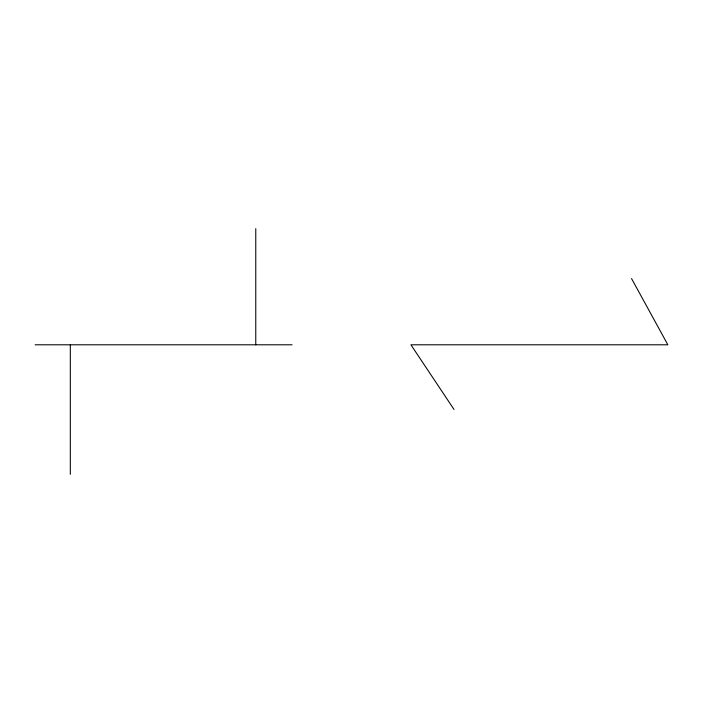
<?xml version="1.0" encoding="UTF-8"?>
<svg xmlns="http://www.w3.org/2000/svg" width="703" height="703" viewBox="0 0 703 703"><rect width="100%" height="100%" fill="white"/><g stroke="black" fill="none" stroke-linecap="round" stroke-linejoin="round"><path stroke-width="1.05" d="M35.15 344.795L292.088 344.795M454.006 409.445L410.912 344.795L667.85 344.795L631.531 278.537M255.769 228.677L255.769 344.795M70.318 344.795L70.318 474.323"/></g></svg>
